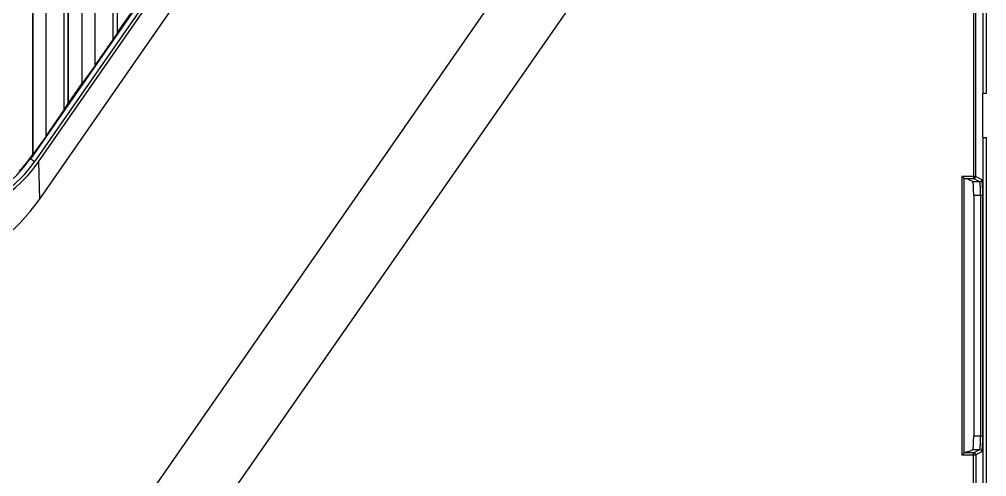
# Model space of a CAD drawing. Header units: millimetres. Extents: x 389 to 17466, y 310 to 5904.
# Drawn here: x 11316 to 11533, y 4717.5 to 4820.2 of the extents above; entities that cross this region are included whole.
import ezdxf

# ---------------------------------------------------------------- set-up
doc = ezdxf.new("R2010")
doc.units = ezdxf.units.MM

# ---------------------------------------------------------------- blocks, each defined once
blk = doc.blocks.new('aszfxn')
at = {"color": 7, "linetype": 'Continuous'}
for p, q in [((9514.35, 3093.42), (9514.35, 3302.95)), ((9517.35, 3302.95), (9517.35, 3097.74)), ((9525.35, 3109.25), (9525.35, 3302.95)), ((9506.35, 3081.9), (9506.35, 3301.9)), ((9525.26, 3281.38), (9525.26, 3108.99)), ((9524.35, 3280.29), (9524.35, 3107.58)), ((9717.32, 3271.69), (9409.6, 2828.73)), ((9639.42, 3271.18), (9506.86, 3080.36)), ((9507.63, 3080.24), (9640.28, 3271.18)), ((9507.84, 3071.78), (9646.5, 3271.38)), ((9720.35, 3095.69), (9720.35, 3269.19)), ((9513.35, 3264.46), (9513.35, 3091.75)), ((9514.26, 3265.54), (9514.26, 3093.15)), ((9717.42, 3245.55), (9427.79, 2828.63)), ((9717.42, 3245.55), (9717.4, 3080.93)), ((9717.9, 3076.97), (9717.9, 3245.56)), ((9719.5, 3187.41), (9719.5, 3095.69)), ((9559.08, 3157.52), (9506.12, 3081.29)), ((9517.4, 3145.41), (9517.4, 3097.72)), ((9520.35, 3101.83), (9520.35, 3145.41)), ((9506.4, 3129.57), (9506.4, 3081.89)), ((9509.35, 3085.99), (9509.35, 3129.57)), ((9525.35, 3109.25), (9528.35, 3113.57)), ((9520.35, 3101.83), (9524.35, 3107.58)), ((9524.35, 3107.58), (9525.26, 3108.99)), ((9525.26, 3108.99), (9525.35, 3109.25)), ((9520.35, 3101.83), (9517.4, 3097.72)), ((9514.35, 3093.42), (9517.35, 3097.74)), ((9517.4, 3097.72), (9517.35, 3097.74)), ((9719.44, 3095.19), (9719.44, 3086.19)), ((9719.5, 3095.69), (9720.35, 3095.69)), ((9513.35, 3091.75), (9514.26, 3093.15)), ((9514.26, 3093.15), (9514.35, 3093.42)), ((9509.35, 3085.99), (9513.35, 3091.75)), ((9509.35, 3085.99), (9506.4, 3081.89)), ((9719.5, 3085.69), (9720.35, 3085.69)), ((9719.5, 3085.69), (9719.5, 2943.97)), ((9720.35, 2862.19), (9720.35, 3085.69)), ((9505.99, 3081.38), (9506.35, 3081.9)), ((9506.4, 3081.89), (9506.35, 3081.9)), ((9506.12, 3081.29), (9505.99, 3081.38)), ((9507.63, 3080.24), (9507.84, 3071.78)), ((9717.4, 3080.93), (9717.4, 3076.47)), ((9717.9, 3076.97), (9714.78, 3076.97)), ((9714.78, 3076.97), (9714.78, 3014.42)), ((9715.28, 3076.47), (9714.96, 3076.78)), ((9715.28, 3076.47), (9717.4, 3076.47)), ((9715.28, 3014.92), (9715.28, 3076.47)), ((9717.29, 3075.77), (9715.99, 3076.44)), ((9718.79, 3075.77), (9717.29, 3075.77)), ((9718.79, 3075.77), (9717.4, 3076.47)), ((9717.9, 3076.97), (9719.29, 3076.27)), ((9717.44, 3072.77), (9719.47, 3072.77)), ((9717.44, 3072.77), (9717.44, 3018.62)), ((9718.97, 3072.77), (9718.97, 3018.62)), ((9719.47, 3018.62), (9719.47, 3072.77)), ((9719.47, 3018.62), (9717.44, 3018.62)), ((9714.78, 3014.42), (9715.2, 3014.85)), ((9714.78, 3014.42), (9717.9, 3014.42)), ((9715.2, 3014.85), (9715.18, 3014.82)), ((9717.4, 3014.92), (9715.28, 3014.92)), ((9715.35, 3014.98), (9716.14, 3015.16)), ((9717.29, 3015.62), (9717.14, 3015.54)), ((9717.29, 3015.62), (9718.79, 3015.62)), ((9717.4, 3014.92), (9718.79, 3015.62)), ((9717.4, 2848.99), (9717.4, 3014.92)), ((9717.9, 3014.42), (9717.89, 2849.19)), ((9719.29, 3015.12), (9717.9, 3014.42))]:
    blk.add_line(p, q, dxfattribs=at)
for centre, radius, start, end in [((9481.35, 3098.5), 31.3, 179.9695, 324.5812), ((9481.35, 3098.49), 30.16, 179.9824, 324.4426), ((9481.71, 3098.26), 29.57, 317.0395, 325.1873), ((9483.12, 3097.27), 28.01, 324.3675, 325.2135), ((9654.67, 3306.82), 270.47, 236.6258, 236.8672), ((9783.96, 3146.29), 97.94, 225.0571, 225.2095)]:
    blk.add_arc(centre, radius, start, end, dxfattribs=at)
for centre, major_axis, ratio, start_param, end_param in [((9481.35, 3098.5), (-26.28, 18.26), 1, 0.607155, 3.141592), ((9473.35, 3095.75), (23.96, 34.49), 1, -4.105234, -1.570797), ((9719.47, 3095.19), (0, 0.5), 0.052408, 0, 1.570796), ((9719.47, 3086.19), (0, 0.5), 0.052408, -4.712389, -3.141593), ((9717.28, 3072.77), (0, 3), 0.052408, -1.570796, -0.02618), ((9717.28, 3018.62), (0, 3), 0.052408, -3.115413, -1.570796)]:
    blk.add_ellipse(centre, major_axis=major_axis, ratio=ratio, start_param=start_param, end_param=end_param, dxfattribs=at)
for points, knots in [([(9717.4, 3076.47), (9717.51, 3076.47), (9717.78, 3076.48), (9717.83, 3076.79), (9717.77, 3076.87)], [0, 0, 0, 0, 0.542802, 1, 1, 1, 1]), ([(9718.97, 3072.77), (9718.97, 3073.15), (9718.95, 3073.84), (9718.95, 3074.79), (9718.84, 3075.33), (9718.87, 3075.74), (9718.79, 3075.77)], [0, 0, 0, 0, 0.375121, 0.695398, 0.912965, 1, 1, 1, 1]), ([(9719.47, 3072.77), (9719.47, 3073.21), (9719.45, 3074.01), (9719.46, 3075.13), (9719.33, 3075.77), (9719.38, 3076.23), (9719.29, 3076.27)], [0, 0, 0, 0, 0.375776, 0.696317, 0.914572, 1, 1, 1, 1]), ([(9718.79, 3015.62), (9718.87, 3015.65), (9718.84, 3016.05), (9718.95, 3016.6), (9718.95, 3017.55), (9718.97, 3018.24), (9718.97, 3018.62)], [0, 0, 0, 0, 0.087035, 0.304603, 0.624879, 1, 1, 1, 1]), ([(9719.29, 3015.12), (9719.38, 3015.16), (9719.33, 3015.62), (9719.46, 3016.26), (9719.45, 3017.38), (9719.47, 3018.18), (9719.47, 3018.62)], [0, 0, 0, 0, 0.085397, 0.303608, 0.624167, 1, 1, 1, 1]), ([(9716.14, 3015.16), (9716.24, 3015.19), (9716.58, 3015.3), (9716.91, 3015.43), (9717.14, 3015.54)], [0, 0, 0, 0, 0.294435, 1, 1, 1, 1]), ([(9717.9, 3014.42), (9717.9, 3014.54), (9717.89, 3014.8), (9717.58, 3014.85), (9717.5, 3014.79)], [0, 0, 0, 0, 0.543228, 1, 1, 1, 1])]:
    blk.add_open_spline(points, degree=3, knots=knots, dxfattribs=at)
for points in [[(9719.29, 3076.27), (9719.29, 3076.04), (9719.03, 3075.77), (9718.79, 3075.77)], [(9718.79, 3015.62), (9719.03, 3015.62), (9719.29, 3015.35), (9719.29, 3015.12)]]:
    blk.add_open_spline(points, degree=3, dxfattribs=at)
blk = doc.blocks.new('*U25')
blk.add_blockref('aszfxn', (-9400.35, -3069.19))
blk = doc.blocks.new('*U26')
at = {"color": 0, "linetype": 'ByBlock', "lineweight": -2, "transparency": 16777216}
blk.add_blockref('*U25', (0, 2880), dxfattribs=at)

msp = doc.modelspace()

# ---------------------------------------------------------------- block references
msp.add_blockref('*U26', (11212.979, 1897.1281))

doc.saveas('drawing.dxf')
